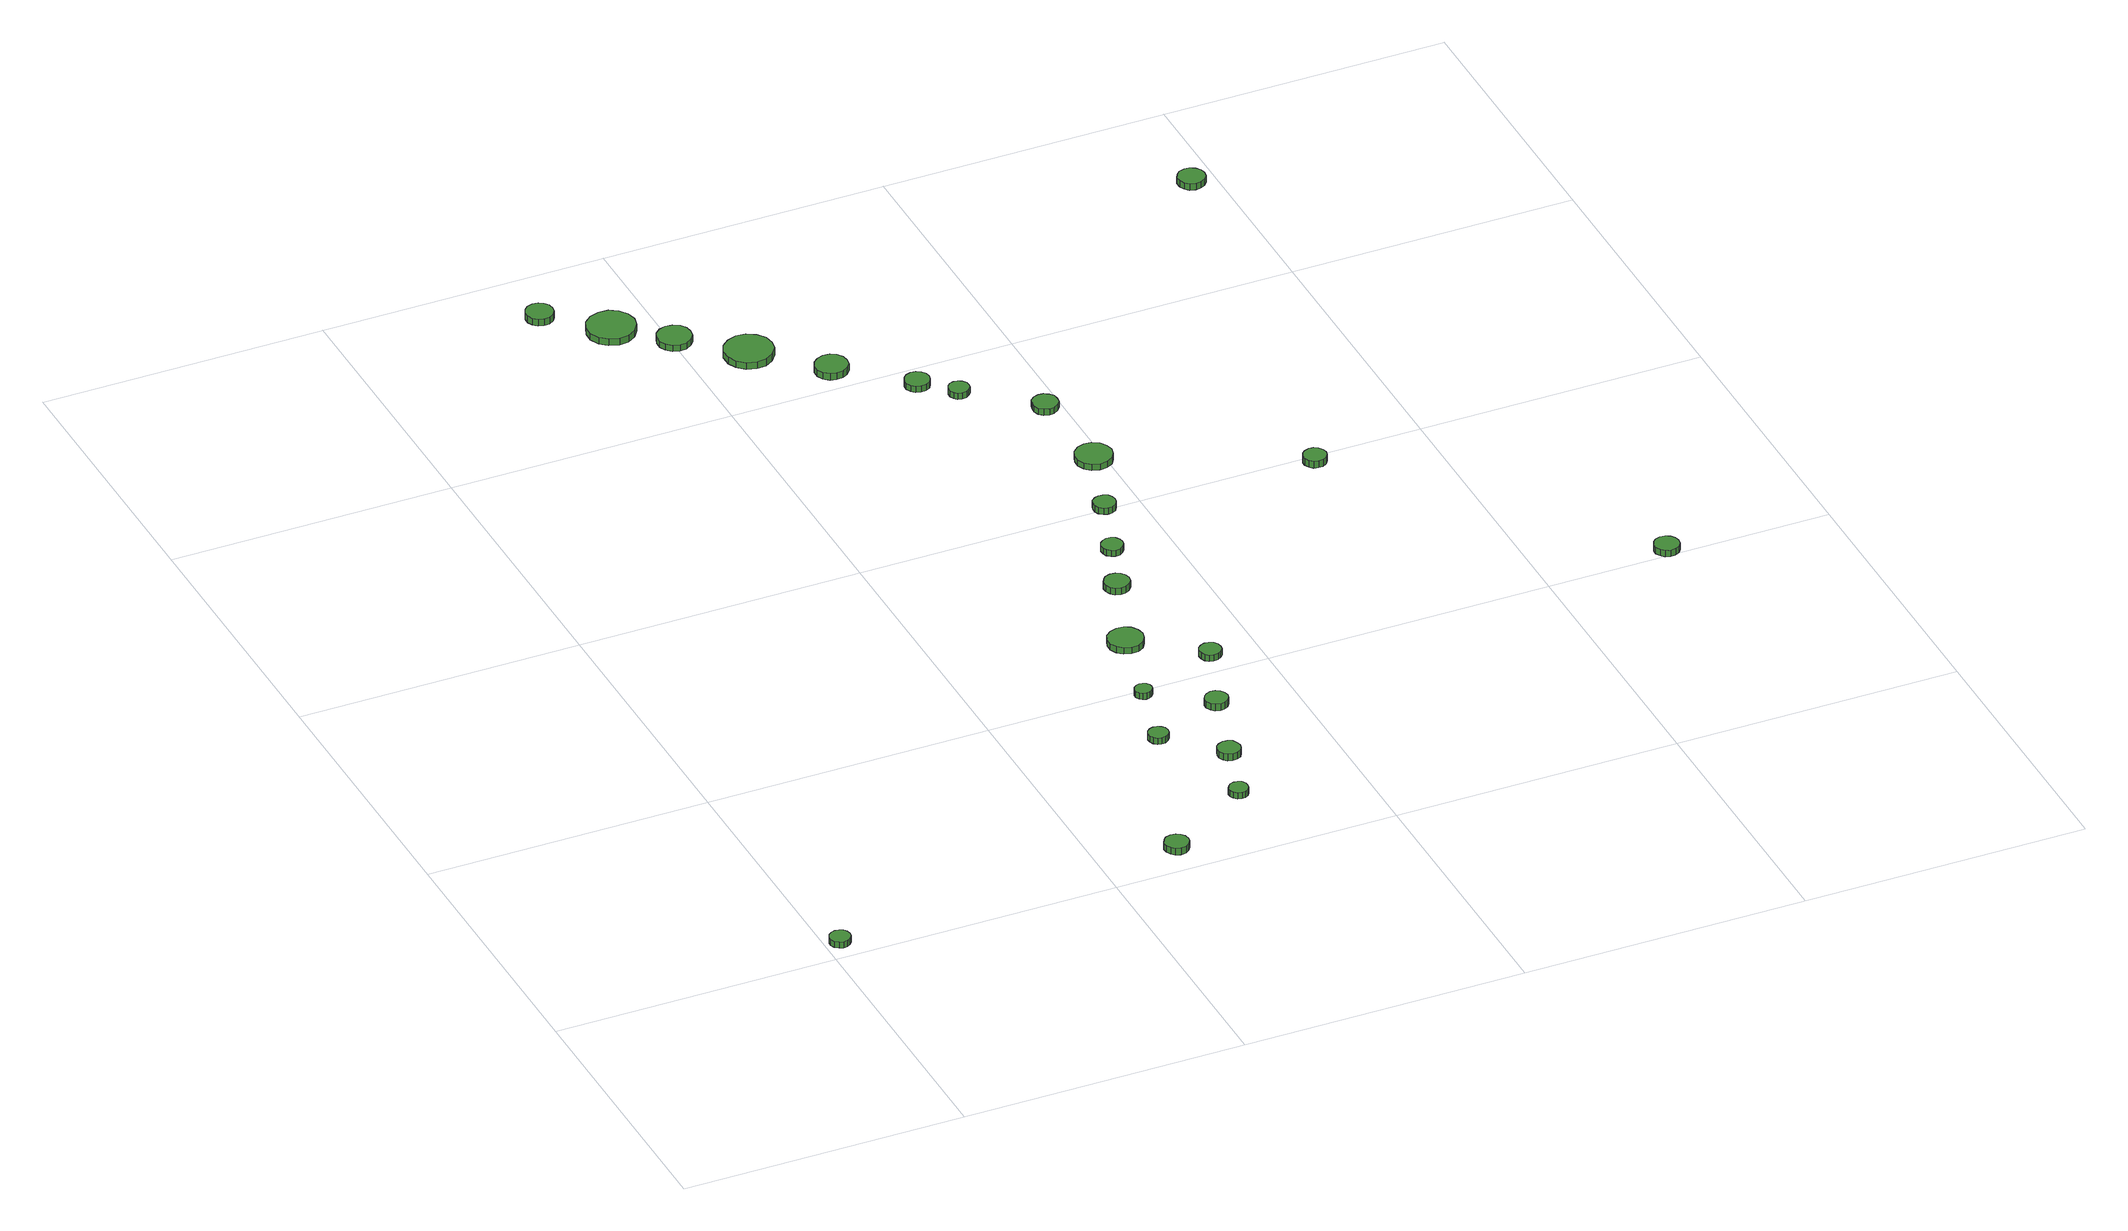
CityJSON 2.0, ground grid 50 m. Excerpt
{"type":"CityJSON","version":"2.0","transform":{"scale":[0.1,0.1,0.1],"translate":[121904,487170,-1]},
"CityObjects":{
"tree1":{"type":"SolitaryVegetationObject","attributes":{"function":"something"},"geometry":[{"type":"MultiSurface","lod":"1","boundaries":[[[0,1,2,3,4,5,6,7,8,9,10,11,12,13,14]],[[15,16,17,18,19,20,21,22,23,24,25,26,27,28,29]],[[0,29,28,1]],[[1,28,27,2]],[[2,27,26,3]],[[3,26,25,4]],[[4,25,24,5]],[[5,24,23,6]],[[6,23,22,7]],[[7,22,21,8]],[[8,21,20,9]],[[9,20,19,10]],[[10,19,18,11]],[[11,18,17,12]],[[12,17,16,13]],[[13,16,15,14]],[[14,15,29,0]]]}]},
"tree2":{"type":"SolitaryVegetationObject","attributes":{"function":"something"},"geometry":[{"type":"MultiSurface","lod":"1","boundaries":[[[30,31,32,33,34,35,36,37,38,39,40,41,42,43,44]],[[45,46,47,48,49,50,51,52,53,54,55,56,57,58,59]],[[30,59,58,31]],[[31,58,57,32]],[[32,57,56,33]],[[33,56,55,34]],[[34,55,54,35]],[[35,54,53,36]],[[36,53,52,37]],[[37,52,51,38]],[[38,51,50,39]],[[39,50,49,40]],[[40,49,48,41]],[[41,48,47,42]],[[42,47,46,43]],[[43,46,45,44]],[[44,45,59,30]]]}]},
"tree3":{"type":"SolitaryVegetationObject","attributes":{"function":"something"},"geometry":[{"type":"MultiSurface","lod":"1","boundaries":[[[60,61,62,63,64,65,66,67,68,69,70,71,72,73,74]],[[75,76,77,78,79,80,81,82,83,84,85,86,87,88,89]],[[60,89,88,61]],[[61,88,87,62]],[[62,87,86,63]],[[63,86,85,64]],[[64,85,84,65]],[[65,84,83,66]],[[66,83,82,67]],[[67,82,81,68]],[[68,81,80,69]],[[69,80,79,70]],[[70,79,78,71]],[[71,78,77,72]],[[72,77,76,73]],[[73,76,75,74]],[[74,75,89,60]]]}]},
"tree4":{"type":"SolitaryVegetationObject","attributes":{"function":"something"},"geometry":[{"type":"MultiSurface","lod":"1","boundaries":[[[90,91,92,93,94,95,96,97,98,99,100,101,102,103,104]],[[105,106,107,108,109,110,111,112,113,114,115,116,117,118,119]],[[90,119,118,91]],[[91,118,117,92]],[[92,117,116,93]],[[93,116,115,94]],[[94,115,114,95]],[[95,114,113,96]],[[96,113,112,97]],[[97,112,111,98]],[[98,111,110,99]],[[99,110,109,100]],[[100,109,108,101]],[[101,108,107,102]],[[102,107,106,103]],[[103,106,105,104]],[[104,105,119,90]]]}]},
"tree5":{"type":"SolitaryVegetationObject","attributes":{"function":"something"},"geometry":[{"type":"MultiSurface","lod":"1","boundaries":[[[120,121,122,123,124,125,126,127,128,129,130,131,132,133,134]],[[135,136,137,138,139,140,141,142,143,144,145,146,147,148,149]],[[120,149,148,121]],[[121,148,147,122]],[[122,147,146,123]],[[123,146,145,124]],[[124,145,144,125]],[[125,144,143,126]],[[126,143,142,127]],[[127,142,141,128]],[[128,141,140,129]],[[129,140,139,130]],[[130,139,138,131]],[[131,138,137,132]],[[132,137,136,133]],[[133,136,135,134]],[[134,135,149,120]]]}]},
"tree6":{"type":"SolitaryVegetationObject","attributes":{"function":"something"},"geometry":[{"type":"MultiSurface","lod":"1","boundaries":[[[150,151,152,153,154,155,156,157,158,159,160,161,162,163,164]],[[165,166,167,168,169,170,171,172,173,174,175,176,177,178,179]],[[150,179,178,151]],[[151,178,177,152]],[[152,177,176,153]],[[153,176,175,154]],[[154,175,174,155]],[[155,174,173,156]],[[156,173,172,157]],[[157,172,171,158]],[[158,171,170,159]],[[159,170,169,160]],[[160,169,168,161]],[[161,168,167,162]],[[162,167,166,163]],[[163,166,165,164]],[[164,165,179,150]]]}]},
"tree7":{"type":"SolitaryVegetationObject","attributes":{"function":"something"},"geometry":[{"type":"MultiSurface","lod":"1","boundaries":[[[180,181,182,183,184,185,186,187,188,189,190,191,192,193,194]],[[195,196,197,198,199,200,201,202,203,204,205,206,207,208,209]],[[180,209,208,181]],[[181,208,207,182]],[[182,207,206,183]],[[183,206,205,184]],[[184,205,204,185]],[[185,204,203,186]],[[186,203,202,187]],[[187,202,201,188]],[[188,201,200,189]],[[189,200,199,190]],[[190,199,198,191]],[[191,198,197,192]],[[192,197,196,193]],[[193,196,195,194]],[[194,195,209,180]]]}]},
"tree8":{"type":"SolitaryVegetationObject","attributes":{"function":"something"},"geometry":[{"type":"MultiSurface","lod":"1","boundaries":[[[210,211,212,213,214,215,216,217,218,219,220,221,222,223,224]],[[225,226,227,228,229,230,231,232,233,234,235,236,237,238,239]],[[210,239,238,211]],[[211,238,237,212]],[[212,237,236,213]],[[213,236,235,214]],[[214,235,234,215]],[[215,234,233,216]],[[216,233,232,217]],[[217,232,231,218]],[[218,231,230,219]],[[219,230,229,220]],[[220,229,228,221]],[[221,228,227,222]],[[222,227,226,223]],[[223,226,225,224]],[[224,225,239,210]]]}]},
"tree9":{"type":"SolitaryVegetationObject","attributes":{"function":"something"},"geometry":[{"type":"MultiSurface","lod":"1","boundaries":[[[240,241,242,243,244,245,246,247,248,249,250,251,252,253,254]],[[255,256,257,258,259,260,261,262,263,264,265,266,267,268,269]],[[240,269,268,241]],[[241,268,267,242]],[[242,267,266,243]],[[243,266,265,244]],[[244,265,264,245]],[[245,264,263,246]],[[246,263,262,247]],[[247,262,261,248]],[[248,261,260,249]],[[249,260,259,250]],[[250,259,258,251]],[[251,258,257,252]],[[252,257,256,253]],[[253,256,255,254]],[[254,255,269,240]]]}]},
"tree10":{"type":"SolitaryVegetationObject","attributes":{"function":"something"},"geometry":[{"type":"MultiSurface","lod":"1","boundaries":[[[270,271,272,273,274,275,276,277,278,279,280,281,282,283,284]],[[285,286,287,288,289,290,291,292,293,294,295,296,297,298,299]],[[270,299,298,271]],[[271,298,297,272]],[[272,297,296,273]],[[273,296,295,274]],[[274,295,294,275]],[[275,294,293,276]],[[276,293,292,277]],[[277,292,291,278]],[[278,291,290,279]],[[279,290,289,280]],[[280,289,288,281]],[[281,288,287,282]],[[282,287,286,283]],[[283,286,285,284]],[[284,285,299,270]]]}]},
"tree11":{"type":"SolitaryVegetationObject","attributes":{"function":"something"},"geometry":[{"type":"MultiSurface","lod":"1","boundaries":[[[300,301,302,303,304,305,306,307,308,309,310,311,312,313,314]],[[315,316,317,318,319,320,321,322,323,324,325,326,327,328,329]],[[300,329,328,301]],[[301,328,327,302]],[[302,327,326,303]],[[303,326,325,304]],[[304,325,324,305]],[[305,324,323,306]],[[306,323,322,307]],[[307,322,321,308]],[[308,321,320,309]],[[309,320,319,310]],[[310,319,318,311]],[[311,318,317,312]],[[312,317,316,313]],[[313,316,315,314]],[[314,315,329,300]]]}]},
"tree12":{"type":"SolitaryVegetationObject","attributes":{"function":"something"},"geometry":[{"type":"MultiSurface","lod":"1","boundaries":[[[330,331,332,333,334,335,336,337,338,339,340,341,342,343,344]],[[345,346,347,348,349,350,351,352,353,354,355,356,357,358,359]],[[330,359,358,331]],[[331,358,357,332]],[[332,357,356,333]],[[333,356,355,334]],[[334,355,354,335]],[[335,354,353,336]],[[336,353,352,337]],[[337,352,351,338]],[[338,351,350,339]],[[339,350,349,340]],[[340,349,348,341]],[[341,348,347,342]],[[342,347,346,343]],[[343,346,345,344]],[[344,345,359,330]]]}]},
"tree13":{"type":"SolitaryVegetationObject","attributes":{"function":"something"},"geometry":[{"type":"MultiSurface","lod":"1","boundaries":[[[360,361,362,363,364,365,366,367,368,369,370,371,372,373,374]],[[375,376,377,378,379,380,381,382,383,384,385,386,387,388,389]],[[360,389,388,361]],[[361,388,387,362]],[[362,387,386,363]],[[363,386,385,364]],[[364,385,384,365]],[[365,384,383,366]],[[366,383,382,367]],[[367,382,381,368]],[[368,381,380,369]],[[369,380,379,370]],[[370,379,378,371]],[[371,378,377,372]],[[372,377,376,373]],[[373,376,375,374]],[[374,375,389,360]]]}]},
"tree14":{"type":"SolitaryVegetationObject","attributes":{"function":"something"},"geometry":[{"type":"MultiSurface","lod":"1","boundaries":[[[390,391,392,393,394,395,396,397,398,399,400,401,402,403,404]],[[405,406,407,408,409,410,411,412,413,414,415,416,417,418,419]],[[390,419,418,391]],[[391,418,417,392]],[[392,417,416,393]],[[393,416,415,394]],[[394,415,414,395]],[[395,414,413,396]],[[396,413,412,397]],[[397,412,411,398]],[[398,411,410,399]],[[399,410,409,400]],[[400,409,408,401]],[[401,408,407,402]],[[402,407,406,403]],[[403,406,405,404]],[[404,405,419,390]]]}]},
"tree15":{"type":"SolitaryVegetationObject","attributes":{"function":"something"},"geometry":[{"type":"MultiSurface","lod":"1","boundaries":[[[420,421,422,423,424,425,426,427,428,429,430,431,432,433,434]],[[435,436,437,438,439,440,441,442,443,444,445,446,447,448,449]],[[420,449,448,421]],[[421,448,447,422]],[[422,447,446,423]],[[423,446,445,424]],[[424,445,444,425]],[[425,444,443,426]],[[426,443,442,427]],[[427,442,441,428]],[[428,441,440,429]],[[429,440,439,430]],[[430,439,438,431]],[[431,438,437,432]],[[432,437,436,433]],[[433,436,435,434]],[[434,435,449,420]]]}]},
"tree16":{"type":"SolitaryVegetationObject","attributes":{"function":"something"},"geometry":[{"type":"MultiSurface","lod":"1","boundaries":[[[450,451,452,453,454,455,456,457,458,459,460,461,462,463,464]],[[465,466,467,468,469,470,471,472,473,474,475,476,477,478,479]],[[450,479,478,451]],[[451,478,477,452]],[[452,477,476,453]],[[453,476,475,454]],[[454,475,474,455]],[[455,474,473,456]],[[456,473,472,457]],[[457,472,471,458]],[[458,471,470,459]],[[459,470,469,460]],[[460,469,468,461]],[[461,468,467,462]],[[462,467,466,463]],[[463,466,465,464]],[[464,465,479,450]]]}]},
"tree17":{"type":"SolitaryVegetationObject","attributes":{"function":"something"},"geometry":[{"type":"MultiSurface","lod":"1","boundaries":[[[480,481,482,483,484,485,486,487,488,489,490,491,492,493,494]],[[495,496,497,498,499,500,501,502,503,504,505,506,507,508,509]],[[480,509,508,481]],[[481,508,507,482]],[[482,507,506,483]],[[483,506,505,484]],[[484,505,504,485]],[[485,504,503,486]],[[486,503,502,487]],[[487,502,501,488]],[[488,501,500,489]],[[489,500,499,490]],[[490,499,498,491]],[[491,498,497,492]],[[492,497,496,493]],[[493,496,495,494]],[[494,495,509,480]]]}]},
"tree18":{"type":"SolitaryVegetationObject","attributes":{"function":"something"},"geometry":[{"type":"MultiSurface","lod":"1","boundaries":[[[510,511,512,513,514,515,516,517,518,519,520,521,522,523,524]],[[525,526,527,528,529,530,531,532,533,534,535,536,537,538,539]],[[510,539,538,511]],[[511,538,537,512]],[[512,537,536,513]],[[513,536,535,514]],[[514,535,534,515]],[[515,534,533,516]],[[516,533,532,517]],[[517,532,531,518]],[[518,531,530,519]],[[519,530,529,520]],[[520,529,528,521]],[[521,528,527,522]],[[522,527,526,523]],[[523,526,525,524]],[[524,525,539,510]]]}]},
"tree19":{"type":"SolitaryVegetationObject","attributes":{"function":"something"},"geometry":[{"type":"MultiSurface","lod":"1","boundaries":[[[540,541,542,543,544,545,546,547,548,549,550,551,552,553,554]],[[555,556,557,558,559,560,561,562,563,564,565,566,567,568,569]],[[540,569,568,541]],[[541,568,567,542]],[[542,567,566,543]],[[543,566,565,544]],[[544,565,564,545]],[[545,564,563,546]],[[546,563,562,547]],[[547,562,561,548]],[[548,561,560,549]],[[549,560,559,550]],[[550,559,558,551]],[[551,558,557,552]],[[552,557,556,553]],[[553,556,555,554]],[[554,555,569,540]]]}]},
"tree20":{"type":"SolitaryVegetationObject","attributes":{"function":"something"},"geometry":[{"type":"MultiSurface","lod":"1","boundaries":[[[570,571,572,573,574,575,576,577,578,579,580,581,582,583,584]],[[585,586,587,588,589,590,591,592,593,594,595,596,597,598,599]],[[570,599,598,571]],[[571,598,597,572]],[[572,597,596,573]],[[573,596,595,574]],[[574,595,594,575]],[[575,594,593,576]],[[576,593,592,577]],[[577,592,591,578]],[[578,591,590,579]],[[579,590,589,580]],[[580,589,588,581]],[[581,588,587,582]],[[582,587,586,583]],[[583,586,585,584]],[[584,585,599,570]]]}]},
"tree21":{"type":"SolitaryVegetationObject","attributes":{"function":"something"},"geometry":[{"type":"MultiSurface","lod":"1","boundaries":[[[600,601,602,603,604,605,606,607,608,609,610,611,612,613,614]],[[615,616,617,618,619,620,621,622,623,624,625,626,627,628,629]],[[600,629,628,601]],[[601,628,627,602]],[[602,627,626,603]],[[603,626,625,604]],[[604,625,624,605]],[[605,624,623,606]],[[606,623,622,607]],[[607,622,621,608]],[[608,621,620,609]],[[609,620,619,610]],[[610,619,618,611]],[[611,618,617,612]],[[612,617,616,613]],[[613,616,615,614]],[[614,615,629,600]]]}]},
"tree22":{"type":"SolitaryVegetationObject","attributes":{"function":"something"},"geometry":[{"type":"MultiSurface","lod":"1","boundaries":[[[630,631,632,633,634,635,636,637,638,639,640,641,642,643,644]],[[645,646,647,648,649,650,651,652,653,654,655,656,657,658,659]],[[630,659,658,631]],[[631,658,657,632]],[[632,657,656,633]],[[633,656,655,634]],[[634,655,654,635]],[[635,654,653,636]],[[636,653,652,637]],[[637,652,651,638]],[[638,651,650,639]],[[639,650,649,640]],[[640,649,648,641]],[[641,648,647,642]],[[642,647,646,643]],[[643,646,645,644]],[[644,645,659,630]]]}]},
"tree23":{"type":"SolitaryVegetationObject","attributes":{"function":"something"},"geometry":[{"type":"MultiSurface","lod":"1","boundaries":[[[660,661,662,663,664,665,666,667,668,669,670,671,672,673,674]],[[675,676,677,678,679,680,681,682,683,684,685,686,687,688,689]],[[660,689,688,661]],[[661,688,687,662]],[[662,687,686,663]],[[663,686,685,664]],[[664,685,684,665]],[[665,684,683,666]],[[666,683,682,667]],[[667,682,681,668]],[[668,681,680,669]],[[669,680,679,670]],[[670,679,678,671]],[[671,678,677,672]],[[672,677,676,673]],[[673,676,675,674]],[[674,675,689,660]]]}]},
"tree24":{"type":"SolitaryVegetationObject","attributes":{"function":"something"},"geometry":[{"type":"MultiSurface","lod":"1","boundaries":[[[690,691,692,693,694,695,696,697,698,699,700,701,702,703,704]],[[705,706,707,708,709,710,711,712,713,714,715,716,717,718,719]],[[690,719,718,691]],[[691,718,717,692]],[[692,717,716,693]],[[693,716,715,694]],[[694,715,714,695]],[[695,714,713,696]],[[696,713,712,697]],[[697,712,711,698]],[[698,711,710,699]],[[699,710,709,700]],[[700,709,708,701]],[[701,708,707,702]],[[702,707,706,703]],[[703,706,705,704]],[[704,705,719,690]]]}]}
},
"vertices":[
[38,27,32],[36,35,32],[32,41,32],[26,44,32],[18,45,32],[11,43,32],[5,38,32],[2,31,32],[2,24,32],[5,17,32],[11,12,32],[18,9,32],[26,10,32],[32,14,32],[36,20,32],[36,20,20],[32,14,20],[26,10,20],[18,9,20],[11,12,20],[5,17,20],[2,24,20],[2,31,20],[5,38,20],[11,43,20],[18,45,20],[26,44,20],[32,41,20],[36,35,20],[38,27,20],
[654,54,28],[652,63,28],[647,70,28],[640,74,28],[631,75,28],[622,73,28],[616,67,28],[612,59,28],[612,50,28],[616,42,28],[622,36,28],[631,33,28],[640,34,28],[647,39,28],[652,46,28],[652,46,15],[647,39,15],[640,34,15],[631,33,15],[622,36,15],[616,42,15],[612,50,15],[612,59,15],[616,67,15],[622,73,15],[631,75,15],[640,74,15],[647,70,15],[652,63,15],[654,54,15],
[805,153,29],[804,160,29],[800,166,29],[794,169,29],[787,170,29],[780,168,29],[775,163,29],[772,157,29],[772,150,29],[775,144,29],[780,139,29],[787,137,29],[794,137,29],[800,141,29],[804,147,29],[804,147,17],[800,141,17],[794,137,17],[787,137,17],[780,139,17],[775,144,17],[772,150,17],[772,157,17],[775,163,17],[780,168,17],[787,170,17],[794,169,17],[800,166,17],[804,160,17],[805,153,17],
[757,358,24],[755,366,24],[751,371,24],[745,375,24],[737,376,24],[731,374,24],[725,369,24],[722,362,24],[722,355,24],[725,348,24],[731,343,24],[737,341,24],[745,342,24],[751,346,24],[755,351,24],[755,351,12],[751,346,12],[745,342,12],[737,341,12],[731,343,12],[725,348,12],[722,355,12],[722,362,12],[725,369,12],[731,374,12],[737,376,12],[745,375,12],[751,371,12],[755,366,12],[757,358,12],
[355,1879,27],[353,1889,27],[347,1897,27],[339,1902,27],[329,1903,27],[319,1900,27],[312,1893,27],[308,1884,27],[308,1874,27],[312,1865,27],[319,1858,27],[329,1855,27],[339,1856,27],[347,1861,27],[353,1869,27],[353,1869,14],[347,1861,14],[339,1856,14],[329,1855,14],[319,1858,14],[312,1865,14],[308,1874,14],[308,1884,14],[312,1893,14],[319,1900,14],[329,1903,14],[339,1902,14],[347,1897,14],[353,1889,14],[355,1879,14],
[845,271,24],[843,279,24],[839,286,24],[831,290,24],[823,291,24],[815,288,24],[809,283,24],[806,275,24],[806,267,24],[809,259,24],[815,254,24],[823,251,24],[831,252,24],[839,256,24],[843,263,24],[843,263,11],[839,256,11],[831,252,11],[823,251,11],[815,254,11],[809,259,11],[806,267,11],[806,275,11],[809,283,11],[815,288,11],[823,291,11],[831,290,11],[839,286,11],[843,279,11],[845,271,11],
[785,484,24],[784,490,24],[780,495,24],[775,498,24],[769,499,24],[763,497,24],[758,493,24],[755,487,24],[755,481,24],[758,475,24],[763,471,24],[769,469,24],[775,470,24],[780,473,24],[784,478,24],[784,478,12],[780,473,12],[775,470,12],[769,469,12],[763,471,12],[758,475,12],[755,481,12],[755,487,12],[758,493,12],[763,497,12],[769,499,12],[775,498,12],[780,495,12],[784,490,12],[785,484,12],
[462,1794,28],[458,1811,28],[448,1825,28],[433,1834,28],[416,1835,28],[399,1830,28],[386,1818,28],[379,1802,28],[379,1785,28],[386,1769,28],[399,1758,28],[416,1752,28],[433,1754,28],[448,1763,28],[458,1777,28],[458,1777,15],[448,1763,15],[433,1754,15],[416,1752,15],[399,1758,15],[386,1769,15],[379,1785,15],[379,1802,15],[386,1818,15],[399,1830,15],[416,1835,15],[433,1834,15],[448,1825,15],[458,1811,15],[462,1794,15],
[832,622,30],[829,634,30],[822,645,30],[811,651,30],[798,652,30],[786,648,30],[776,640,30],[771,628,30],[771,615,30],[776,604,30],[786,595,30],[798,591,30],[811,592,30],[822,599,30],[829,609,30],[829,609,18],[822,599,18],[811,592,18],[798,591,18],[786,595,18],[776,604,18],[771,615,18],[771,628,18],[776,640,18],[786,648,18],[798,652,18],[811,651,18],[822,645,18],[829,634,18],[832,622,18],
[887,411,24],[885,419,24],[880,426,24],[873,430,24],[865,431,24],[857,428,24],[851,423,24],[847,415,24],[847,407,24],[851,399,24],[857,394,24],[865,391,24],[873,392,24],[880,396,24],[885,403,24],[885,403,11],[880,396,11],[873,392,11],[865,391,11],[857,394,11],[851,399,11],[847,407,11],[847,415,11],[851,423,11],[857,428,11],[865,431,11],[873,430,11],[880,426,11],[885,419,11],[887,411,11],
[531,1726,26],[529,1738,26],[522,1748,26],[511,1754,26],[499,1756,26],[487,1752,26],[478,1744,26],[473,1733,26],[473,1720,26],[478,1709,26],[487,1701,26],[499,1697,26],[511,1698,26],[522,1705,26],[529,1714,26],[529,1714,14],[522,1705,14],[511,1698,14],[499,1697,14],[487,1701,14],[478,1709,14],[473,1720,14],[473,1733,14],[478,1744,14],[487,1752,14],[499,1756,14],[511,1754,14],[522,1748,14],[529,1738,14],[531,1726,14],
[933,539,27],[932,546,27],[927,553,27],[920,557,27],[912,558,27],[905,555,27],[899,550,27],[896,543,27],[896,535,27],[899,527,27],[905,522,27],[912,520,27],[920,521,27],[927,525,27],[932,531,27],[932,531,15],[927,525,15],[920,521,15],[912,520,15],[905,522,15],[899,527,15],[896,535,15],[896,543,15],[899,550,15],[905,555,15],[912,558,15],[920,557,15],[927,553,15],[932,546,15],[933,539,15],
[637,1640,27],[634,1657,27],[623,1671,27],[608,1680,27],[591,1682,27],[574,1676,27],[561,1665,27],[554,1649,27],[554,1631,27],[561,1616,27],[574,1604,27],[591,1599,27],[608,1600,27],[623,1609,27],[634,1623,27],[634,1623,14],[623,1609,14],[608,1600,14],[591,1599,14],[574,1604,14],[561,1616,14],[554,1631,14],[554,1649,14],[561,1665,14],[574,1676,14],[591,1682,14],[608,1680,14],[623,1671,14],[634,1657,14],[637,1640,14],
[879,777,30],[877,786,30],[871,794,30],[863,798,30],[854,799,30],[845,796,30],[839,790,30],[835,782,30],[835,773,30],[839,764,30],[845,758,30],[854,755,30],[863,756,30],[871,761,30],[877,768,30],[877,768,17],[871,761,17],[863,756,17],[854,755,17],[845,758,17],[839,764,17],[835,773,17],[835,782,17],[839,790,17],[845,796,17],[854,799,17],[863,798,17],[871,794,17],[877,786,17],[879,777,17],
[727,1545,26],[725,1556,26],[718,1566,26],[708,1572,26],[696,1573,26],[685,1569,26],[676,1561,26],[671,1551,26],[671,1539,26],[676,1528,26],[685,1520,26],[696,1517,26],[708,1518,26],[718,1524,26],[725,1533,26],[725,1533,13],[718,1524,13],[708,1518,13],[696,1517,13],[685,1520,13],[676,1528,13],[671,1539,13],[671,1551,13],[676,1561,13],[685,1569,13],[696,1573,13],[708,1572,13],[718,1566,13],[725,1556,13],[727,1545,13],
[917,886,23],[915,894,23],[911,900,23],[904,904,23],[896,905,23],[889,902,23],[883,897,23],[880,890,23],[880,882,23],[883,875,23],[889,870,23],[896,867,23],[904,868,23],[911,872,23],[915,878,23],[915,878,11],[911,872,11],[904,868,11],[896,867,11],[889,870,11],[883,875,11],[880,882,11],[880,890,11],[883,897,11],[889,902,11],[896,905,11],[904,904,11],[911,900,11],[915,894,11],[917,886,11],
[958,1004,22],[956,1012,22],[952,1018,22],[944,1022,22],[936,1023,22],[929,1021,22],[922,1015,22],[919,1008,22],[919,1000,22],[922,992,22],[929,987,22],[936,984,22],[944,985,22],[952,989,22],[956,996,22],[956,996,10],[952,989,10],[944,985,10],[936,984,10],[929,987,10],[922,992,10],[919,1000,10],[919,1008,10],[922,1015,10],[929,1021,10],[936,1023,10],[944,1022,10],[952,1018,10],[956,1012,10],[958,1004,10],
[829,1447,26],[827,1456,26],[822,1463,26],[814,1468,26],[805,1469,26],[796,1466,26],[790,1460,26],[786,1452,26],[786,1443,26],[790,1435,26],[796,1429,26],[805,1426,26],[814,1427,26],[822,1431,26],[827,1439,26],[827,1439,14],[822,1431,14],[814,1427,14],[805,1426,14],[796,1429,14],[790,1435,14],[786,1443,14],[786,1452,14],[790,1460,14],[796,1466,14],[805,1469,14],[814,1468,14],[822,1463,14],[827,1456,14],[829,1447,14],
[877,1398,26],[876,1405,26],[871,1411,26],[865,1415,26],[857,1416,26],[850,1414,26],[845,1409,26],[842,1402,26],[842,1394,26],[845,1387,26],[850,1382,26],[857,1380,26],[865,1381,26],[871,1385,26],[876,1391,26],[876,1391,14],[871,1385,14],[865,1381,14],[857,1380,14],[850,1382,14],[845,1387,14],[842,1394,14],[842,1402,14],[845,1409,14],[850,1414,14],[857,1416,14],[865,1415,14],[871,1411,14],[876,1405,14],[877,1398,14],
[1010,1132,26],[1007,1145,26],[1000,1156,26],[988,1163,26],[975,1164,26],[962,1160,26],[952,1151,26],[947,1139,26],[947,1126,26],[952,1114,26],[962,1105,26],[975,1101,26],[988,1102,26],[1000,1109,26],[1007,1119,26],[1007,1119,14],[1000,1109,14],[988,1102,14],[975,1101,14],[962,1105,14],[952,1114,14],[947,1126,14],[947,1139,14],[952,1151,14],[962,1160,14],[975,1164,14],[988,1163,14],[1000,1156,14],[1007,1145,14],[1010,1132,14],
[990,1301,27],[989,1310,27],[983,1317,27],[975,1322,27],[966,1323,27],[957,1320,27],[950,1314,27],[947,1305,27],[947,1296,27],[950,1287,27],[957,1281,27],[966,1278,27],[975,1279,27],[983,1284,27],[989,1291,27],[989,1291,15],[983,1284,15],[975,1279,15],[966,1278,15],[957,1281,15],[950,1287,15],[947,1296,15],[947,1305,15],[950,1314,15],[957,1320,15],[966,1323,15],[975,1322,15],[983,1317,15],[989,1310,15],[990,1301,15],
[1326,987,21],[1324,995,21],[1319,1002,21],[1312,1006,21],[1304,1007,21],[1296,1004,21],[1290,999,21],[1286,991,21],[1286,983,21],[1290,975,21],[1296,969,21],[1304,967,21],[1312,968,21],[1319,972,21],[1324,979,21],[1324,979,8],[1319,972,8],[1312,968,8],[1304,967,8],[1296,969,8],[1290,975,8],[1286,983,8],[1286,991,8],[1290,999,8],[1296,1004,8],[1304,1007,8],[1312,1006,8],[1319,1002,8],[1324,995,8],[1326,987,8],
[1738,512,24],[1736,521,24],[1731,528,24],[1723,533,24],[1714,534,24],[1705,531,24],[1699,525,24],[1695,517,24],[1695,508,24],[1699,500,24],[1705,494,24],[1714,491,24],[1723,492,24],[1731,496,24],[1736,503,24],[1736,503,12],[1731,496,12],[1723,492,12],[1714,491,12],[1705,494,12],[1699,500,12],[1695,508,12],[1695,517,12],[1699,525,12],[1705,531,12],[1714,534,12],[1723,533,12],[1731,528,12],[1736,521,12],[1738,512,12],
[1479,1795,27],[1477,1804,27],[1471,1812,27],[1462,1817,27],[1453,1818,27],[1443,1815,27],[1436,1808,27],[1432,1800,27],[1432,1790,27],[1436,1781,27],[1443,1774,27],[1453,1771,27],[1462,1772,27],[1471,1777,27],[1477,1785,27],[1477,1785,15],[1471,1777,15],[1462,1772,15],[1453,1771,15],[1443,1774,15],[1436,1781,15],[1432,1790,15],[1432,1800,15],[1436,1808,15],[1443,1815,15],[1453,1818,15],[1462,1817,15],[1471,1812,15],[1477,1804,15],[1479,1795,15]
]}
